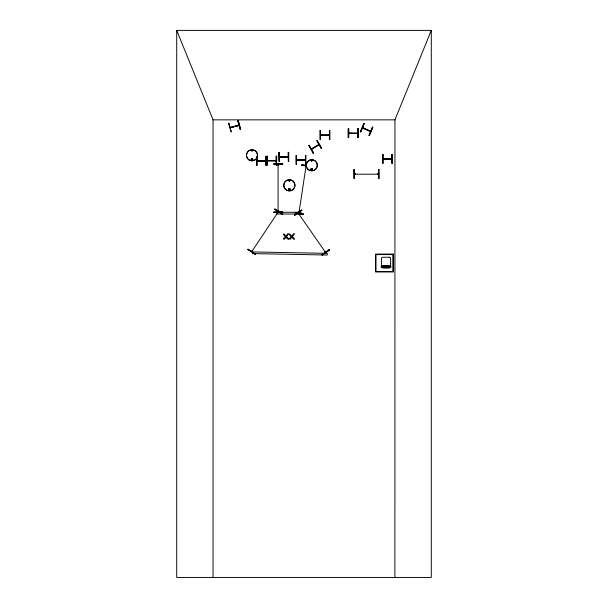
<?xml version="1.0" encoding="UTF-8"?>
<svg xmlns="http://www.w3.org/2000/svg" width="608" height="608" viewBox="0 0 608 608"><rect width="100%" height="100%" fill="white"/><g stroke="black" fill="none" stroke-linecap="round" stroke-linejoin="round"><path stroke-width="0.91" d="M278.008 211.972L278.38 211.029L278.38 212.025M251.522 150.67C252.806 149.044 252.259 152.433 251.583 150.556M252.533 159.63C250.496 157.677 252.882 161.682 252.153 158.977M289.142 180.614L289.644 180.675L289.142 180.736M289.841 180.804C288.785 179.155 289.051 181.906 289.682 180.986M311.326 160.504C312.246 162.389 312.246 158.825 311.281 160.748M311.478 160.618L311.988 160.482L311.585 160.786M294.629 212.648L303.476 213.932L303.407 214.426L298.095 213.651M301.849 164.874L306.272 165.513L301.857 164.829L301.788 165.323L306.212 165.961M299.372 212.519L298.992 212.397L298.9 213.271M298.923 212.458L299.417 212.435L299.22 213.218L299.03 212.374M299.22 213.218L299.334 212.42M298.916 213.18L306.044 166.03L305.854 166.858L306.341 166.797M312.178 148.8L311.25 148.937M278.023 164.342L278.38 164.16M278.023 211.219L278.426 211.219M278.426 211.835L278.023 211.842M230.272 127.338L231.937 127.308M298.604 213.689L298.437 212.777M325.447 252.267L324.862 251.575L325.698 252.084M325.31 251.37L324.862 251.575L325.66 251.97M251.742 251.492C251.735 250.07 253.27 251.423 252.176 250.876M278.327 211.751L278.038 212.754L278.586 211.918M394.896 577.448L394.949 119.844L431.292 30.4L176.708 30.4L176.708 577.448L431.292 577.448L431.292 30.4M252.252 150.807L251.773 150.533L252.183 150.837M360.742 131.928L364.2 123.69L363.744 123.5L360.278 131.738L360.742 131.928L364.146 123.667M370.622 131.51L362.543 128.007L370.447 131.434M363.12 128.349L363.31 127.893L362.528 127.665M369.664 131.108L369.976 130.712L370.774 131.13M369.041 135.417L372.56 127.201M236.094 126.19L238.997 125.316L230.523 127.688L230.44 127.239M278.069 164.16C277.218 165.209 279.216 165.209 278.031 164.966M298.102 213.005L298.612 213.765L298.923 213.385M279.346 156.727L288.291 156.666M354.54 173.888L355.444 173.804L355.422 174.23M378.571 173.888L377.667 173.812L377.766 174.298M256.979 160.702L257.853 161.044M320.469 134.953L321.434 134.908L321.518 135.356M328.419 134.953L329.407 134.953M348.749 133L349.828 133.312M247.889 249.622L248.163 249.204M274.998 208.962L274.725 209.38L282.226 214.244M252.168 251.613L252.267 250.823M252.077 251.666L252.533 251.036M278.183 212.618L278.274 211.827L251.818 251.499M278.092 212.671L278.548 212.04M282.188 214.29L282.462 213.879M311.372 169.062L311.372 169.814L312.018 169.898M312.178 169.868C309.176 166.379 313.515 172.809 311.486 168.978M288.101 156.575L288.291 156.978M297.35 160.162L296.598 159.79L305.231 159.676L304.517 160.079L305.231 160.17L296.628 160.223L305.474 160.2M305.3 160.109L296.506 160.178M354.73 174.245L354.73 173.842M354.57 174.245L355.536 174.192M378.571 174.2L377.697 174.238L377.766 173.85M265.795 161.044L264.951 160.656L264.89 161.112M265.863 161.082L257.07 161.014L265.734 161.105M329.414 135.356L320.614 135.356L320.652 134.908M348.749 133.312L348.931 132.954M384.005 159.053L383.815 158.696M391.142 158.696L390.959 159.053M311.387 148.808L318.911 144.514L319.033 144.909M296.529 213.53L294.31 215.042L294.599 215.445L301.91 210.3L301.621 209.889L297.988 212.496M294.53 215.346L301.834 210.193M321.989 254.851L329.3 249.706M322.179 255.124L329.49 249.972M324.398 253.612L329.513 250.01L329.224 249.599L321.921 254.752L322.202 255.155M318.911 144.514L318.174 144.848L318.303 145.335M311.532 149.173L319.154 144.734L311.456 149.234M313.135 153.193L313.568 152.942L309.092 145.206L308.666 145.449L313.173 153.17M321.738 148.223L321.305 148.474L316.836 140.729L317.27 140.486L321.7 148.246M238.898 124.967L238.093 125.096L238.214 125.529M238.093 125.096L238.055 125.696M311.972 161.006L311.44 160.93M289.104 189.027L289.636 189.027M231.382 131.83L228.654 123.31L229.132 123.173M230.364 127.315L238.974 125.271L230.394 127.672M232.256 127.08L237.204 125.719M280.159 157.122L280.341 156.72M287.478 156.628L287.485 157.077L287.478 156.583M304.547 159.737L304.441 160.223M321.275 135.31L321.275 134.854M328.601 134.908L328.601 135.356M349.684 133.372L349.554 132.954M357.686 133L356.698 133.312M357.504 133.403L348.931 133.357M257.161 160.656L265.825 160.702M267.429 160.451L276.184 160.504M275.378 160.451L275.15 160.907M383.2 158.696L391.856 159.053M391.765 159.152L383.101 159.053L391.955 159.152L383.154 159.448L391.955 159.152M356.881 132.909L356.683 133.403M265.111 160.611L265.111 161.059M275.378 160.406L275.378 160.854M391.142 158.65L390.952 159.167M289.484 181.1L289.058 180.986M289.507 190.008C287.333 188.343 291.673 189.719 288.99 189.871M383.154 159.349L391.955 159.25M288.26 152.357L288.754 152.35L288.77 161.295L288.314 161.295L288.283 152.357L288.443 161.295M282.431 157.008L279.444 157.115L288.2 156.978M279.376 161.356L278.882 161.356L278.821 152.418L279.323 152.41L279.376 161.356L279.194 152.41M282.697 163.674L273.752 163.689L273.76 164.183L282.697 164.13L282.697 163.636M273.76 164.122L282.697 164.008M354.016 169.579L354.517 169.571L354.57 178.516L354.076 178.516L354.016 169.579L354.114 178.516M378.997 169.571L379.096 178.509L378.602 178.516L378.564 169.571L379.042 169.571M354.639 173.888L355.414 173.85M377.667 173.896L378.48 173.888L377.674 174.207M355.444 174.192L354.639 174.2L378.48 174.2M273.76 212.177L282.697 212.124M282.705 212.496L282.697 211.994L273.76 212.055L273.76 212.549L282.705 212.45M273.76 212.549L277.339 212.526M176.708 30.4L213.051 119.844L394.949 119.844M348.749 137.621L348.255 137.621L348.255 128.683L348.749 128.683M357.686 137.621L358.188 137.621L358.188 128.683L357.686 128.683L357.747 137.621L357.816 128.683M319.975 130.636L320.469 130.636L320.446 139.574L319.975 139.574L320.013 130.636M348.84 133L357.595 133.312M350.725 133.274L355.862 133.274M320.56 134.953L329.224 134.854M329.414 135.265L320.469 135.265M329.908 139.574L329.407 139.574L329.407 130.636L329.908 130.636L329.863 139.574M391.947 154.432L392.449 154.432L392.449 163.37L391.947 163.37L391.947 154.432L392.016 163.37M279.353 157.039L288.298 157.008M285.312 157.13L288.344 157.13M269.222 160.778L274.352 160.778M276.192 160.907L267.269 160.854M382.516 163.37L383.01 163.37L383.01 154.432L382.516 154.432L382.554 163.37M381.307 266.106L390.746 266.106M390.61 266.281L390.891 266.008L381.17 266.281L381.452 266.008M382.987 267.877L389.067 267.877M297.282 159.722L297.472 160.124L296.666 160.178M268.052 160.406L268.326 160.907M301.804 165.201L306.227 165.84M300.808 213.674L303.46 214.054M370.044 130.773L369.869 131.191M362.74 127.657L370.622 131.016M274.976 209L280.227 212.405M274.793 209.274L280.022 212.716M252.578 252.252L248.094 249.31L255.634 254.114L255.36 254.532L247.912 249.584M254.068 253.24L255.565 254.22M278.046 165.034L278.076 164.251L278.076 212.025M298.437 212.861L298.9 213.514M298.642 213.697L298.178 213.036L325.394 252.191M325.181 251.347L325.645 252.008M316.943 140.668L321.358 148.443M308.986 145.266L313.508 152.973M238.192 120.688L240.563 129.306M237.872 120.772L240.244 129.398M228.692 123.295L231.063 131.921M378.602 169.571L378.723 178.509M354.388 169.579L354.449 178.516M305.512 155.45L305.512 164.388M296.392 155.504L296.385 164.449M278.38 164.251L278.388 165.057M278.38 211.128L278.38 211.934M278.069 211.128L278.076 211.934M390.746 265.992L390.746 267.056M382.987 154.432L382.888 163.37M381.307 265.992L381.307 267.056M358.142 128.683L358.142 137.621M348.293 128.683L348.293 137.621M329.468 130.636L329.43 139.574M320.348 130.636L320.408 139.574M276.245 156.188L276.306 165.125M267.117 156.188L267.178 165.125M266.046 156.385L265.977 165.33M256.979 156.385L256.979 165.33L256.485 165.33L256.485 158.179M256.918 156.385L256.857 165.33M213.051 119.844L213.051 577.448M390.746 266.95A1.596 0.775 0 0 1 389.067 267.763L382.987 267.763A1.596 0.775 0 0 1 381.307 266.95M252.594 251.925L252.563 253.597L327.233 255.033L327.264 253.361L252.594 251.925M283.541 238.838L284.324 239.271L285.942 237.333C289.948 241.627 288.906 238.055 286.368 236.634L288.64 233.936L288.093 233.495L285.836 236.162C282.674 231.846 283.047 234.825 285.342 236.71L283.541 238.838M289.355 238.838L290.138 239.271L291.756 237.333C295.762 241.627 294.713 238.055 292.182 236.634L294.454 233.936L293.9 233.495L291.642 236.162C288.481 231.846 288.853 234.825 291.148 236.71L289.355 238.838M372.446 127.156L368.98 135.394L369.436 135.592L372.902 127.346L372.446 127.156M238.23 120.673L237.751 120.81L240.183 129.413L240.601 129.299L238.23 120.673M296.453 155.504L295.952 155.511L296.05 164.449L296.506 164.449L296.453 155.504M305.885 155.45L305.391 155.45L305.444 164.388L305.946 164.388L305.885 155.45M389.424 257.23L382.63 257.268A1.178 1.178 0 0 0 381.452 258.446L381.452 264.533A1.087 1.087 0 0 0 382.485 265.673L389.424 265.673A1.178 1.178 0 0 0 390.602 264.488L390.602 258.408A1.178 1.178 0 0 0 389.424 257.23M267.246 156.188L266.745 156.188L266.745 165.125L267.246 165.125L267.224 156.188M276.678 156.188L276.184 156.188L276.184 165.125L276.678 165.125L276.678 156.188M266.418 156.385L265.916 156.385L265.939 165.33L266.418 165.33L266.418 156.385M300.816 212.26L276.974 212.26L276.974 213.993L300.816 213.993L300.816 212.26M393.391 254.083L375.508 254.083L375.508 271.966L393.391 271.966L393.391 254.083M392.89 254.585L376.002 254.585L376.002 271.472L392.89 271.472L392.89 254.585M348.688 137.621L348.688 128.683L348.627 137.621M288.8 190.061A0.806 0.806 0 0 0 290.145 189.704A0.806 0.806 0 0 0 289.165 188.716A0.806 0.806 0 0 0 288.8 190.061M286.543 190.213A5.654 5.654 0 0 0 295.024 185.311A5.654 5.654 0 0 0 286.543 180.416A5.654 5.654 0 0 0 286.543 190.213M285.448 189.232A5.54 5.54 0 0 0 294.72 186.747A5.54 5.54 0 0 0 287.934 179.96A5.54 5.54 0 0 0 285.448 189.232M288.937 190.243A0.866 0.866 0 0 0 290.236 189.491A0.866 0.866 0 0 0 288.937 188.746A0.866 0.866 0 0 0 288.937 190.243M251.613 160.185A0.806 0.806 0 0 0 252.822 159.486A0.806 0.806 0 0 0 251.613 158.794A0.806 0.806 0 0 0 251.613 160.185M249.234 160.117A5.556 5.556 0 0 0 257.564 155.314A5.556 5.556 0 0 0 249.234 150.503A5.556 5.556 0 0 0 249.234 160.117A5.54 5.54 0 0 0 257.556 155.314A5.54 5.54 0 0 0 249.242 150.51A5.54 5.54 0 0 0 249.242 160.109M251.583 160.238A0.866 0.866 0 0 0 252.882 159.486A0.866 0.866 0 0 0 251.583 158.741A0.866 0.866 0 0 0 251.583 160.238M311.182 170.004A0.806 0.806 0 0 0 312.527 169.647A0.866 0.866 0 0 0 311.532 168.598A0.866 0.866 0 0 0 311.144 170.05A0.866 0.866 0 0 0 312.588 169.662A0.806 0.806 0 0 0 311.547 168.659A0.806 0.806 0 0 0 311.182 170.004M307.808 169.199A5.578 5.578 0 0 0 317.14 166.698A5.578 5.578 0 0 0 310.308 159.874A5.578 5.578 0 0 0 307.808 169.199M308.978 170.058A5.54 5.54 0 0 0 317.292 165.262A5.54 5.54 0 0 0 308.978 160.459A5.54 5.54 0 0 0 308.978 170.058"/></g></svg>
